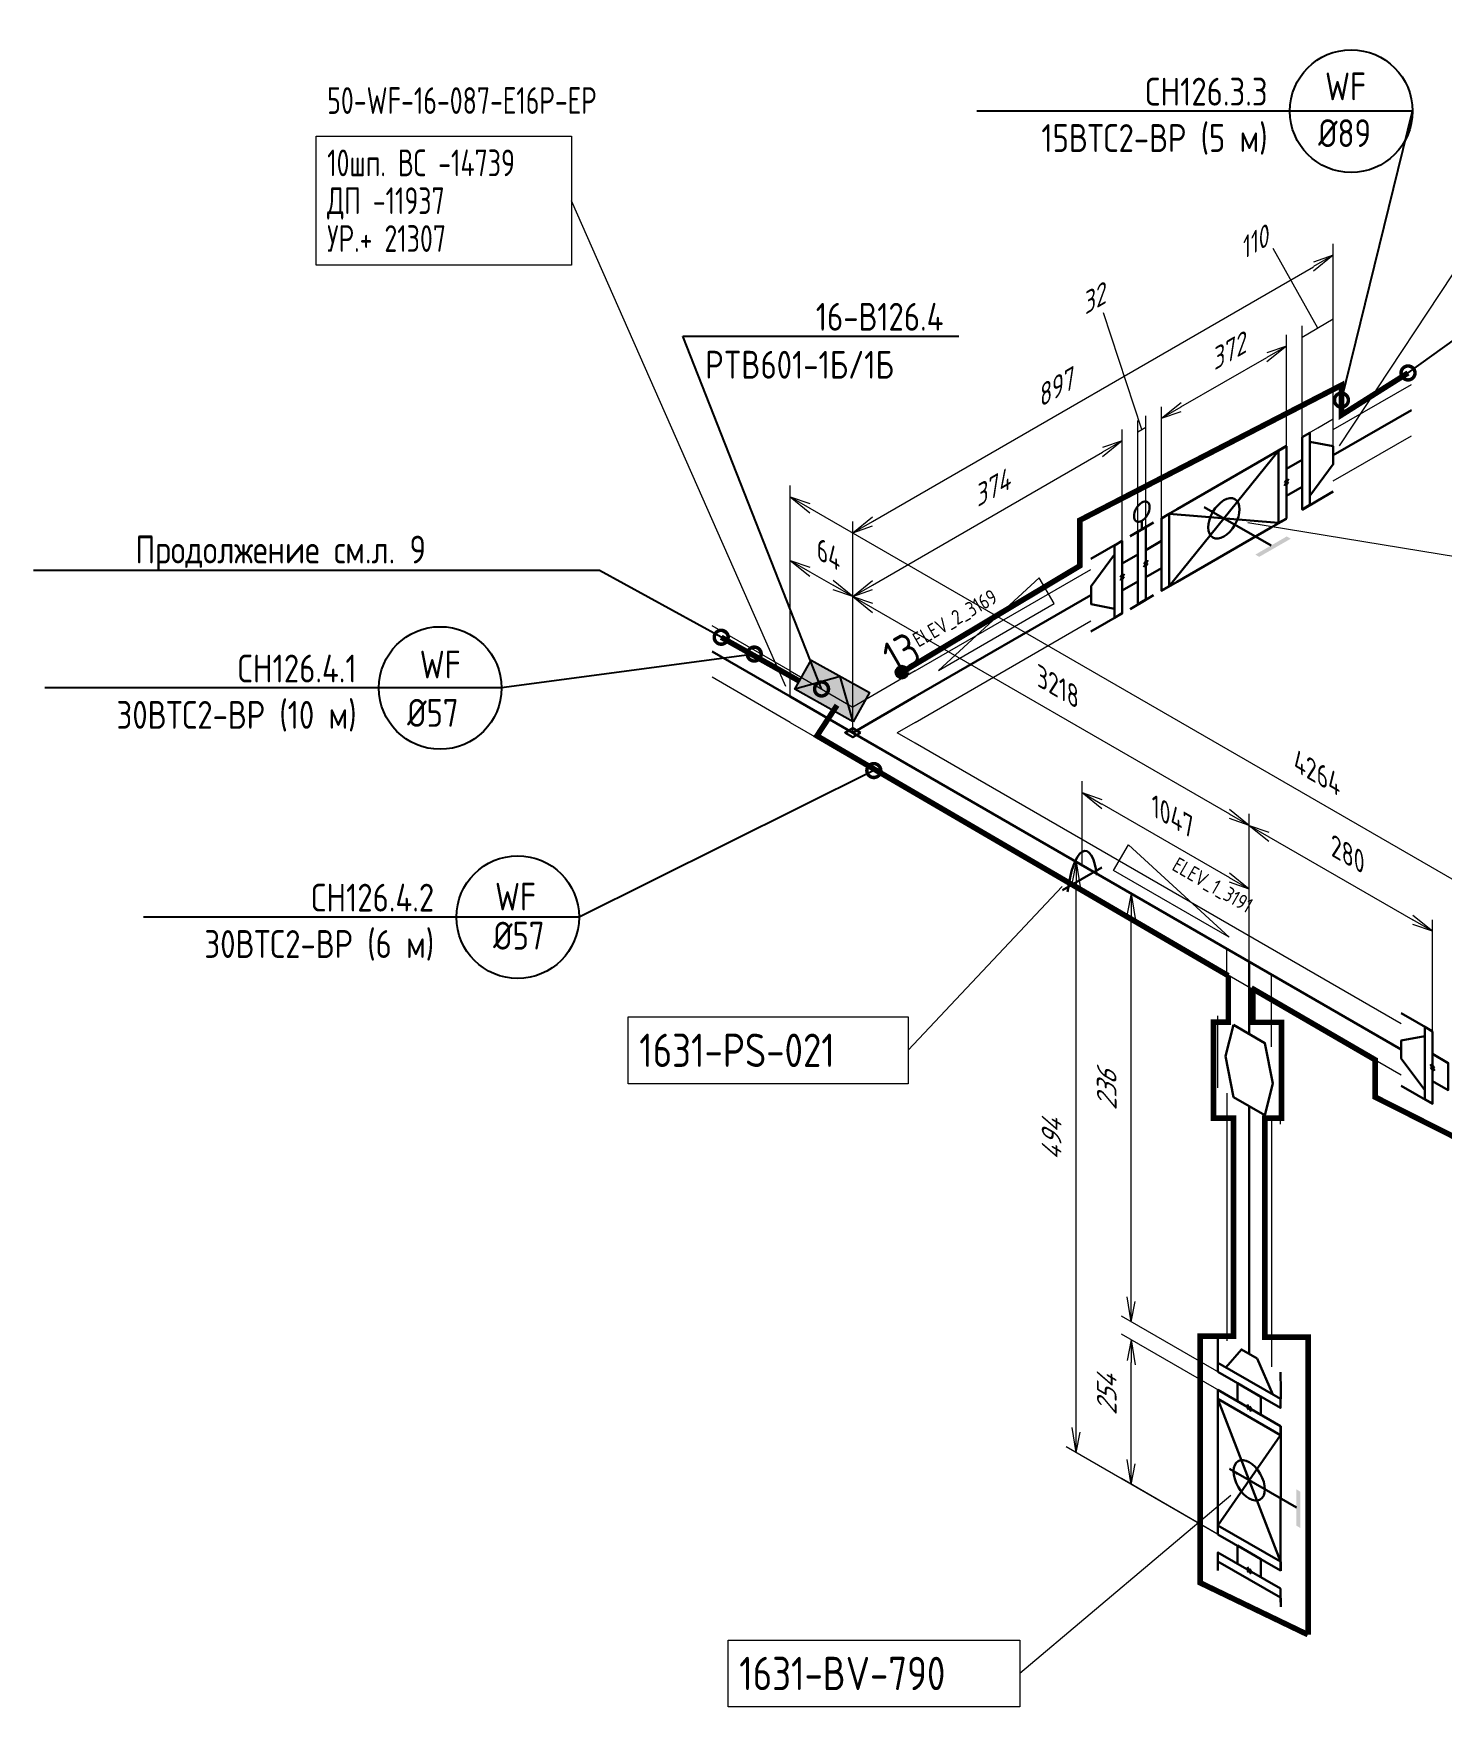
# Model space of a CAD drawing. Header units: millimetres. Extents: x 10051 to 26505, y 4675 to 5194.
# Drawn here: x 14088.2 to 14214.7, y 4849.2 to 5000.5 of the extents above; entities that cross this region are included whole.
import ezdxf
from ezdxf import colors
from ezdxf.entities.mleader import LeaderData, LeaderLine
from ezdxf.enums import TextEntityAlignment as Align
from ezdxf.math import Vec2, Vec3

# ---------------------------------------------------------------- set-up
doc = ezdxf.new("R2010")
doc.units = ezdxf.units.MM
doc.layers.get('0').update_dxf_attribs({"lineweight": 15})
for name, color, linetype, lineweight in [('--TEXT--', 150, 'Continuous', 25), ('_НС', 1, 'Continuous', 30), ('подложка', 252, 'Continuous', 9), ('Построение', 7, 'Continuous', 30), ('СН', 1, 'Continuous', 50)]:
    doc.layers.add(name, color=color, linetype=linetype, lineweight=lineweight)
doc.layers.add('Коробки', color=250, linetype='Continuous')
doc.styles.add('GOST_2.304', font='CS_Gost2304.shx', dxfattribs={"height": 2.5})
doc.styles.add('Style-CS_Gost2304', font='CS_Gost2304.shx')

# ---------------------------------------------------------------- blocks, each defined once
blk = doc.blocks.new('TerminatorOpen_0.4')
at = {"color": 0, "linetype": 'ByBlock', "lineweight": -2}
for q in [(-1, 0.2), (-1, 0), (-1, -0.2)]:
    blk.add_line((0, 0), q, dxfattribs=at)
blk = doc.blocks.new('A$C612D6D77')
at = {"layer": 'Коробки', "linetype": 'ByBlock', "ltscale": 0.5}
h = blk.add_hatch(color=3, dxfattribs=at)
h.paths.add_polyline_path([(300, 300), (0, 300), (0, 0)])
h.paths.add_polyline_path([(600, 0), (600, 300), (300, 300)])
at = {"layer": 'Коробки', "linetype": 'ByBlock', "ltscale": 0.5, "true_color": 0xffffff}
blk.add_hatch(color=7, dxfattribs=at).paths.add_polyline_path([(0, 0), (600, 0), (300, 300)])
at = {"layer": 'Коробки', "linetype": 'ByBlock', "ltscale": 0.5}
for p, q in [((0, 0), (300, 300)), ((300, 300), (600, 0))]:
    blk.add_line(p, q, dxfattribs=at)
blk.add_lwpolyline([(0, 0), (600, 0), (600, 300), (0, 300)], close=True, dxfattribs=at)
blk = doc.blocks.new('_DotSmall')
at = {"color": 0, "linetype": 'ByBlock', "const_width": 0.5}
blk.add_lwpolyline([(-0.0625, 0, 1), (0.0625, 0, 1)], format="xyb", close=True, dxfattribs=at)
blk = doc.blocks.new('*U5')
at = {"layer": 'СН'}
blk.add_hatch(color=256, dxfattribs=at).paths.add_polyline_path([(0.5, 0, 1), (-0.5, 0, 1)])
blk.add_circle((0, 0), 0.5, dxfattribs=at)

msp = doc.modelspace()

# ---------------------------------------------------------------- hatches: boundary and pattern name
at = {"layer": 'подложка', "true_color": 0x000000, "extrusion": (-0.707107, -0.408248, 0.57735)}
h = msp.add_hatch(color=18, dxfattribs=at)
edge = h.paths.add_edge_path()
edge.add_arc((2799.18, 8639.01), 1, 45, 405)
at = {"layer": 'подложка', "extrusion": (-0.707107, 0.408248, -0.57735)}
h = msp.add_hatch(color=256, dxfattribs=at)
edge = h.paths.add_edge_path()
edge.add_arc((-11362.66, -5526.99), 1, 45, 405)
at = {"layer": 'подложка', "extrusion": (-0.707107, -0.408248, 0.57735)}
h = msp.add_hatch(color=256, dxfattribs=at)
edge = h.paths.add_edge_path()
edge.add_arc((2810.42, 8646.09), 1, 45, 405)
at = {"layer": 'подложка', "extrusion": (0.707107, 0.408248, -0.57735)}
h = msp.add_hatch(color=256, dxfattribs=at)
edge = h.paths.add_edge_path()
edge.add_arc((-2840.43, 8676.1), 0.497, -135, 225)
at = {"layer": 'Построение', "ltscale": 0.3, "extrusion": (-0.707107, 0.408248, -0.57735)}
h = msp.add_hatch(color=256, dxfattribs=at)
edge = h.paths.add_edge_path()
edge.add_arc((-11400.23, -5564.56), 1, 45, 405)
at = {"layer": 'Построение', "ltscale": 0.3, "extrusion": (0.707107, -0.408248, 0.57735)}
h = msp.add_hatch(color=256, dxfattribs=at)
edge = h.paths.add_edge_path()
edge.add_arc((11378.45, -5542.79), 1, -45, 315)
at = {"layer": 'Построение', "ltscale": 0.3, "extrusion": (-0.707107, -0.408248, 0.57735)}
h = msp.add_hatch(color=256, dxfattribs=at)
edge = h.paths.add_edge_path()
edge.add_arc((2846.05, 8670.48), 1, 135, 495)
at = {"layer": 'Построение', "ltscale": 0.3, "extrusion": (0.707107, 0.408248, -0.57735)}
h = msp.add_hatch(color=256, dxfattribs=at)
edge = h.paths.add_edge_path()
edge.add_arc((-2846.05, 8670.48), 0.497, -135, 225)
at = {"layer": 'Построение', "ltscale": 0.3, "extrusion": (-0.707107, -0.408248, 0.57735)}
h = msp.add_hatch(color=256, dxfattribs=at)
edge = h.paths.add_edge_path()
edge.add_arc((2854.1, 8689.77), 1, 45, 405)
h = msp.add_hatch(color=256, dxfattribs=at)
edge = h.paths.add_edge_path()
edge.add_arc((2851.67, 8664.86), 1, 135, 495)
at = {"layer": 'Построение', "ltscale": 0.3, "extrusion": (0.707107, 0.408248, -0.57735)}
h = msp.add_hatch(color=256, dxfattribs=at)
edge = h.paths.add_edge_path()
edge.add_arc((-2870.95, 8645.58), 1, -135, 225)

# ---------------------------------------------------------------- linework, layer by layer
at = {"layer": '--TEXT--'}
for centre in [(14206.64, 4993.5), (14124.75, 4941.66), (14131.72, 4921.07)]:
    msp.add_circle(centre, 5.51, dxfattribs=at)
at = {"layer": '_НС', "linetype": 'Continuous', "lineweight": 30, "const_width": 0.5}
for points in [[(14166.21, 4943.05), (14182.25, 4952.64), (14182.25, 4956.74), (14205.76, 4968.87), (14205.76, 4966.19), (14211.75, 4969.97)], [(14156.95, 4942.33), (14150.01, 4946.22)], [(14160.42, 4940.11), (14158.62, 4937.36), (14195.6, 4915.8)], [(14195.6, 4915.8), (14195.6, 4911.63), (14194.26, 4911.63), (14194.26, 4903), (14196.07, 4903), (14196.07, 4883.42), (14193.06, 4883.42), (14193.06, 4861.25), (14202.74, 4856.59)], [(14197.8, 4914.63), (14197.8, 4911.61), (14200.38, 4911.61), (14200.38, 4903), (14198.88, 4903), (14198.88, 4883.32), (14202.77, 4883.32), (14202.77, 4856.59)]]:
    msp.add_lwpolyline(points, dxfattribs=at)
msp.add_lwpolyline([(14197.67, 4914.7), (14208.79, 4908.25), (14208.79, 4904.9), (14231.65, 4893.38), (14231.65, 4894.68), (14245.47, 4886.68, 0.273375), (14253.23, 4886.37), (14286.34, 4905.77), (14286.34, 4872.87), (14282.57, 4872.87), (14282.57, 4849.41)], format="xyb", dxfattribs=at)
at = {"layer": 'подложка'}
for p, q in [((14205.58, 4963.41, 129.06), (14230.03, 5000.46, 129.06)), ((14205.58, 4963.41, 129.06), (14230.03, 5000.46, 129.06)), ((14155.82, 4941.8, 159.74), (14136.54, 4985.45, 159.74)), ((14155.82, 4941.8, 159.74), (14136.54, 4985.45, 159.74)), ((14197.36, 4956.54, 137.09), (14219.63, 4952.89, 137.09)), ((14197.36, 4956.54, 137.09), (14219.63, 4952.89, 137.09)), ((14180.66, 4923.81, 181.17), (14166.81, 4909.1, 181.17)), ((14180.66, 4923.81, 181.17), (14166.81, 4909.1, 181.17)), ((14195.82, 4869.08, 160.47), (14176.86, 4853.1, 160.47)), ((14195.82, 4869.08, 160.47), (14176.86, 4853.1, 160.47))]:
    msp.add_line(p, q, dxfattribs=at)
at = {"layer": 'подложка', "extrusion": (0.707107, -0.408248, 0.57735)}
for p, q in [((14203.63, 4974.01, 138.87), (14199.64, 4981.15, 148.8)), ((14205.03, 4962.57, 129.06), (14205.03, 4981.56, 142.49)), ((14163.61, 4956.62, 175.59), (14203.26, 4979.52, 143.21)), ((14187.82, 4964.89, 151.78), (14184.37, 4975.38, 160.36)), ((14202.22, 4973.2, 140.02), (14205.03, 4974.82, 137.72)), ((14205.03, 4962.57, 129.06), (14205.03, 4975.84, 138.45)), ((14200.82, 4960.14, 132.5), (14200.82, 4973.41, 141.89)), ((14202.22, 4960.95, 131.36), (14202.22, 4974.22, 140.74)), ((14191.34, 4966.92, 148.9), (14199.05, 4971.37, 142.61)), ((14188.17, 4952.84, 142.83), (14188.17, 4966.11, 152.21)), ((14189.58, 4953.65, 141.68), (14189.58, 4966.92, 151.06)), ((14186.06, 4951.62, 144.55), (14186.06, 4964.89, 153.93)), ((14187.47, 4952.44, 143.4), (14187.47, 4965.7, 152.78)), ((14187.47, 4964.68, 152.06), (14188.17, 4965.09, 151.49)), ((14163.61, 4950.91, 171.54), (14184.29, 4962.85, 154.65)), ((14161.84, 4937.64, 164.33), (14161.84, 4956.62, 177.75)), ((14161.84, 4937.64, 164.33), (14161.84, 4950.91, 173.71))]:
    msp.add_line(p, q, dxfattribs=at)
at = {"layer": 'подложка', "extrusion": (-5.55112e-17, 0.816497, 0.57735)}
for p, q in [((14205.03, 4964.88, 130.7), (14212.06, 4968.94, 124.96)), ((14203.63, 4965.03, 132.51), (14205.03, 4965.84, 131.37)), ((14202.22, 4964.22, 133.67), (14203.63, 4965.03, 132.51)), ((14205.03, 4960.27, 127.43), (14212.06, 4964.32, 121.69)), ((14167.46, 4943.19, 161.37), (14183.25, 4952.31, 148.48)), ((14167.46, 4938.57, 158.11), (14183.25, 4947.69, 145.21)), ((14156.22, 4943.19, 161.37), (14149.2, 4947.25, 155.64)), ((14156.22, 4943.19, 161.37), (14161.84, 4939.95, 165.96)), ((14167.46, 4943.19, 161.37), (14161.84, 4939.95, 165.96)), ((14156.22, 4938.57, 158.11), (14149.2, 4942.63, 152.37)), ((14156.22, 4938.57, 158.11), (14161.84, 4935.33, 162.69)), ((14167.46, 4938.57, 158.11), (14165.84, 4937.64, 159.43)), ((14167.46, 4936.7, 170.55), (14165.84, 4937.64, 169.23)), ((14211.14, 4911.48, 206.22), (14167.46, 4936.7, 170.55)), ((14167.46, 4932.09, 167.28), (14161.84, 4935.33, 162.69)), ((14211.14, 4906.87, 202.95), (14167.46, 4932.09, 167.28))]:
    msp.add_line(p, q, dxfattribs=at)
at = {"layer": 'подложка', "extrusion": (-0.707107, -0.408248, 0.57735)}
for p, q in [((14156.22, 4940.88, 159.74), (14156.22, 4959.87, 173.16)), ((14157.99, 4957.83, 173.88), (14247.92, 4905.9, 247.31)), ((14156.22, 4940.88, 159.74), (14156.22, 4954.15, 169.12)), ((14157.99, 4952.11, 169.84), (14160.07, 4950.91, 171.54)), ((14161.84, 4937.64, 164.33), (14161.84, 4950.91, 173.71)), ((14161.84, 4937.64, 164.33), (14161.84, 4950.91, 173.71)), ((14163.61, 4948.87, 174.43), (14195.7, 4930.34, 200.64)), ((14182.47, 4925.73, 181.17), (14182.47, 4933.28, 186.51)), ((14184.23, 4931.24, 187.23), (14195.7, 4924.62, 196.6)), ((14197.47, 4917.07, 193.42), (14197.47, 4930.34, 202.8)), ((14197.47, 4917.07, 193.42), (14197.47, 4930.34, 202.8)), ((14199.24, 4928.29, 203.52), (14212.18, 4920.82, 214.09)), ((14197.47, 4917.07, 193.42), (14181.03, 4926.56, 180)), ((14181.92, 4875, 144.62), (14181.92, 4924.01, 179.28)), ((14197.47, 4917.07, 193.42), (14185.98, 4923.7, 184.04)), ((14197.47, 4917.07, 193.42), (14197.47, 4924.62, 198.76)), ((14186.87, 4886.74, 158.99), (14186.87, 4921.15, 183.32)), ((14213.95, 4907.55, 206.88), (14213.95, 4920.82, 216.26)), ((14197.47, 4878.58, 166.2), (14185.98, 4885.21, 156.82)), ((14197.47, 4876.96, 165.06), (14185.98, 4883.59, 155.68)), ((14186.87, 4872.14, 148.66), (14186.87, 4881.04, 154.95)), ((14197.47, 4863.98, 155.88), (14181.03, 4873.47, 142.46)), ((14197.47, 4863.98, 155.88), (14185.98, 4870.61, 146.5))]:
    msp.add_line(p, q, dxfattribs=at)
at = {"layer": 'подложка', "extrusion": (0.707107, 0.408248, -0.57735)}
for p, q in [((14195.47, 4911.73, 187.2), (14195.47, 4918.22, 191.79)), ((14199.47, 4909.42, 190.46), (14199.47, 4915.91, 195.05)), ((14194.64, 4905.72, 181.93), (14194.64, 4912.21, 186.52)), ((14200.3, 4902.46, 186.55), (14200.3, 4908.95, 191.14)), ((14195.47, 4905.24, 182.61), (14195.47, 4882.98, 166.87)), ((14199.47, 4902.93, 185.88), (14199.47, 4880.67, 170.13))]:
    msp.add_line(p, q, dxfattribs=at)
at = {"layer": 'подложка', "flags": 128}
for points, elevation in [([(14169.55, 4943.24), (14179.94, 4949.24), (14178.6, 4951.55), (14169.55, 4943.24)], 153.39), ([(14195.67, 4919.27), (14185.27, 4925.27), (14186.61, 4927.57), (14195.67, 4919.27)], 187.29)]:
    msp.add_lwpolyline(points, dxfattribs=dict(at, elevation=elevation))
at = {"layer": 'подложка'}
for points in [[(14113.59, 4991.25, 159.74), (14136.54, 4991.25, 159.74), (14136.54, 4979.65, 159.74), (14113.59, 4979.65, 159.74)], [(14141.64, 4912.1, 181.17), (14166.81, 4912.1, 181.17), (14166.81, 4906.1, 181.17), (14141.64, 4906.1, 181.17)], [(14150.63, 4856.1, 160.47), (14176.86, 4856.1, 160.47), (14176.86, 4850.1, 160.47), (14150.63, 4850.1, 160.47)]]:
    msp.add_3dface(points, dxfattribs=at)
at = {"layer": 'Построение', "ltscale": 0.3, "extrusion": (0.707107, -0.408248, 0.57735)}
msp.add_line((14180.7, 4923.49, 181.75), (14184.23, 4925.53, 178.86), dxfattribs=at)
at = {"layer": 'Построение', "ltscale": 0.3, "extrusion": (-5.55112e-17, 0.816497, 0.57735)}
for points, elevation in [([(-14205.03, -2759.76), (-14212.06, -2766.79)], 4126.44), ([(-14200.82, -2755.55), (-14199.4, -2754.13)], 4130.44), ([(-14190.99, -2745.72), (-14199.4, -2754.13)], 4130.44), ([(-14202.22, -2756.95), (-14203.63, -2758.37)], 4122.44), ([(-14203.63, -2758.37), (-14205.03, -2759.76)], 4122.44), ([(-14189.58, -2744.31), (-14190.99, -2745.72)], 4130.44), ([(-14200.82, -2755.55), (-14199.4, -2754.13)], 4122.44), ([(-14186.76, -2741.49), (-14188.88, -2743.62)], 4130.44), ([(-14188.17, -2742.9), (-14186.76, -2741.49)], 4130.44), ([(-14187.47, -2742.2), (-14188.88, -2743.62)], 4130.44), ([(-14190.99, -2745.72), (-14199.4, -2754.13)], 4122.44), ([(-14184.65, -2739.38), (-14183.25, -2737.99)], 4130.44), ([(-14186.06, -2740.8), (-14184.65, -2739.38)], 4130.44), ([(-14189.58, -2744.31), (-14190.99, -2745.72)], 4122.44), ([(-14167.46, -2722.19), (-14183.25, -2737.99)], 4126.44), ([(-14186.76, -2741.49), (-14188.88, -2743.62)], 4122.44), ([(-14188.17, -2742.9), (-14186.76, -2741.49)], 4122.44), ([(-14187.47, -2742.2), (-14188.88, -2743.62)], 4122.44), ([(-14186.06, -2740.8), (-14184.65, -2739.38)], 4122.44), ([(-14184.65, -2739.38), (-14183.25, -2737.99)], 4122.44), ([(-14156.22, -2722.19), (-14149.2, -2729.22)], 4126.44), ([(-14156.22, -2722.19), (-14161.84, -2716.57)], 4126.44), ([(-14161.84, -2716.57), (-14167.46, -2722.19)], 4126.44), ([(-14167.46, -2710.95), (-14161.84, -2716.57)], 4126.44), ([(-14211.14, -2667.27), (-14167.46, -2710.95)], 4126.44), ([(-14212.54, -2665.88), (-14211.14, -2667.27)], 4130.44), ([(-14213.95, -2664.46), (-14212.54, -2665.88)], 4130.44), ([(-14212.54, -2665.88), (-14211.14, -2667.27)], 4122.44), ([(-14213.95, -2664.46), (-14212.54, -2665.88)], 4122.44)]:
    msp.add_lwpolyline(points, dxfattribs=dict(at, elevation=elevation))
at = {"layer": 'Построение', "ltscale": 0.3, "extrusion": (-0.707107, 0.408248, -0.57735), "elevation": -8093.03}
for points in [[(-11398.12, -5556.84), (-11382.67, -5552.62)], [(-11400.23, -5560.35), (-11400.93, -5563.86), (-11399.53, -5565.27), (-11396.02, -5564.56)], [(-11388.29, -5547), (-11392.5, -5562.46)]]:
    msp.add_lwpolyline(points, dxfattribs=at)
at = {"layer": 'Построение', "ltscale": 0.3}
for points, elevation in [([(14200.64, 4959.84), (14200.99, 4960.45)], 132.5), ([(14187.99, 4952.53), (14188.35, 4953.15)], 142.83), ([(14185.89, 4951.32), (14186.24, 4951.93)], 144.55), ([(14213.78, 4907.86), (14214.13, 4907.25)], 206.88), ([(14197.65, 4876.65), (14197.3, 4877.26)], 165.06), ([(14197.65, 4862.05), (14197.3, 4862.66)], 154.73)]:
    msp.add_lwpolyline(points, dxfattribs=dict(at, elevation=elevation))
at = {"layer": 'Построение', "ltscale": 0.3, "extrusion": (0.707107, -0.408248, 0.57735), "elevation": 8093.03}
for points in [[(11396.02, -5559.99), (11396.02, -5560.7)], [(11385.83, -5544.54), (11386.53, -5543.84)], [(11382.67, -5542.79), (11379.16, -5542.08), (11377.75, -5543.49), (11378.45, -5547)], [(11383.37, -5547.35), (11383.37, -5548.06)], [(11381.26, -5545.24), (11381.26, -5545.95)]]:
    msp.add_lwpolyline(points, dxfattribs=at)
at = {"layer": 'Построение', "ltscale": 0.3, "extrusion": (-0.002357, 0.817853, 0.575423), "elevation": 4099.44}
msp.add_lwpolyline([(-14207.66, -2718.41), (-14213.66, -2712.39)], dxfattribs=at)
at = {"layer": 'Построение', "ltscale": 0.3, "extrusion": (0.707107, 0.408248, -0.57735), "elevation": 11934.84}
for points in [[(-2840.43, 8676.1), (-2846.05, 8670.48)], [(-2869.52, 8641.35), (-2868.12, 8642.75)], [(-2870.93, 8639.94), (-2869.52, 8641.35)], [(-2870.95, 8641.36), (-2870.25, 8644.87), (-2871.66, 8646.28), (-2875.17, 8645.58)], [(-2875.18, 8647.01), (-2873.78, 8648.4)], [(-2872.34, 8638.53), (-2873.75, 8637.12)], [(-2876.59, 8645.59), (-2875.18, 8647.01)], [(-2873.75, 8637.12), (-2882.17, 8628.71)], [(-2878, 8644.19), (-2879.41, 8642.78)], [(-2879.41, 8642.78), (-2887.82, 8634.36)], [(-2879.02, 8633.97), (-2885.03, 8639.98)], [(-2883.58, 8627.29), (-2882.17, 8628.71)], [(-2884.98, 8625.89), (-2886.4, 8624.47)], [(-2886.4, 8624.47), (-2885.69, 8625.19)], [(-2889.24, 8632.95), (-2887.82, 8634.36)], [(-2890.64, 8631.54), (-2892.06, 8630.13)], [(-2892.06, 8630.13), (-2891.34, 8630.84)]]:
    msp.add_lwpolyline(points, dxfattribs=at)
at = {"layer": 'Построение', "ltscale": 0.3, "extrusion": (-0.707107, -0.408248, 0.57735), "elevation": -11934.84}
msp.add_lwpolyline([(2844.64, 8669.06), (2846.72, 8665.57), (2850.26, 8663.44), (2853.09, 8666.27), (2850.96, 8669.81), (2847.47, 8671.89), (2844.64, 8669.06)], close=True, dxfattribs=at)
for points in [[(2854.1, 8693.98), (2853.4, 8690.47), (2854.8, 8689.07), (2858.32, 8689.77)], [(2856.91, 8692.23), (2856.91, 8692.93)], [(2873.06, 8637.85), (2888.52, 8633.63)], [(2875.17, 8641.01), (2875.17, 8641.71)], [(2882.9, 8628.01), (2878.68, 8643.47)], [(2887.81, 8628.36), (2887.81, 8629.07)]]:
    msp.add_lwpolyline(points, dxfattribs=at)
at = {"layer": 'Построение', "ltscale": 0.3, "extrusion": (1, 0, 0), "elevation": 14197.47}
msp.add_lwpolyline([(4904.09, 184.24), (4881.82, 168.5)], dxfattribs=at)
at = {"layer": 'Построение', "ltscale": 0.3, "extrusion": (0.707107, -0.408248, 0.57735)}
msp.add_circle((11387.23, -5543.14, 8093.03), 0.993, dxfattribs=at)
at = {"layer": 'Построение', "ltscale": 0.3, "extrusion": (-0.707107, 0.408248, -0.57735)}
msp.add_circle((-11390.4, -5554.73, -8093.03), 1.99, dxfattribs=at)
at = {"layer": 'Построение', "ltscale": 0.3, "extrusion": (-0.707107, -0.408248, 0.57735)}
msp.add_circle((2880.79, 8635.74, -11934.84), 1.99, dxfattribs=at)
at = {"layer": 'Построение', "ltscale": 0.3, "extrusion": (-0.707107, 0.408248, -0.57735)}
msp.add_ellipse((14182.47, 4922.46, 178.86), major_axis=(0, -4.49, -3.18), ratio=0.363636, start_param=1.942965, end_param=4.34022, dxfattribs=at)
at = {"layer": 'Построение', "ltscale": 0.3, "extrusion": (-0.002357, 0.817853, 0.575423)}
msp.add_point((14194.11, 4957.55, 136.16), dxfattribs=at)
at = {"layer": 'Построение', "ltscale": 0.3, "extrusion": (0.707107, 0.408248, -0.57735)}
msp.add_point((14196.36, 4871.08, 159.54), dxfattribs=at)
at = {"layer": 'Построение', "ltscale": 0.3, "extrusion": (0.002357, -0.817853, -0.575423)}
msp.add_solid([(14215.43, -2713.44, -4099.44), (14212.59, -2710.62, -4099.44), (14215.07, -2713.8, -4099.44), (14212.24, -2710.97, -4099.44)], dxfattribs=at)
at = {"layer": 'Построение', "ltscale": 0.3, "extrusion": (-0.707107, -0.408248, 0.57735)}
msp.add_solid([(2886.8, 8638.92, -11934.84), (2883.97, 8641.75, -11934.84), (2886.44, 8638.57, -11934.84), (2883.62, 8641.4, -11934.84)], dxfattribs=at)
at = {"layer": 'Построение', "ltscale": 0.3}
for points in [[(14202.22, 4964.2, 133.65), (14202.92, 4964.6, 133.08), (14202.92, 4958.11, 128.49), (14202.22, 4957.71, 129.06)], [(14200.82, 4963.39, 134.8), (14200.11, 4962.98, 135.37), (14200.11, 4956.49, 130.78), (14200.82, 4956.9, 130.21)], [(14202.22, 4959.74, 130.5), (14200.82, 4958.92, 131.64), (14200.82, 4961.36, 133.37), (14202.22, 4962.17, 132.22)], [(14190.28, 4957.3, 143.4), (14189.58, 4956.9, 143.98), (14189.58, 4950.41, 139.39), (14190.28, 4950.81, 138.81)], [(14187.47, 4955.68, 145.7), (14188.17, 4956.09, 145.12), (14188.17, 4949.6, 140.54), (14187.47, 4949.19, 141.11)], [(14186.06, 4954.87, 146.84), (14185.36, 4954.46, 147.42), (14185.36, 4947.97, 142.83), (14186.06, 4948.38, 142.26)], [(14186.06, 4950.41, 143.69), (14187.47, 4951.22, 142.54), (14187.47, 4953.65, 144.26), (14186.06, 4952.84, 145.41)], [(14188.17, 4951.62, 141.97), (14189.58, 4952.44, 140.82), (14189.58, 4954.87, 142.54), (14188.17, 4954.06, 143.69)], [(14162.54, 4937.64, 164.33), (14161.84, 4938.04, 163.75), (14161.14, 4937.64, 164.33), (14161.84, 4937.23, 164.9)], [(14213.95, 4910.8, 209.17), (14213.25, 4911.2, 208.6), (14213.25, 4904.71, 204.01), (14213.95, 4904.31, 204.58)], [(14213.95, 4906.34, 206.02), (14215.36, 4905.52, 207.16), (14215.36, 4907.96, 208.88), (14213.95, 4908.77, 207.74)], [(14194.66, 4880.2, 163.91), (14194.66, 4881.01, 164.48), (14200.28, 4877.77, 169.07), (14200.28, 4876.96, 168.5)], [(14194.66, 4877.77, 162.19), (14194.66, 4878.58, 162.76), (14200.28, 4875.33, 167.35), (14200.28, 4874.52, 166.78)], [(14198.53, 4876.35, 165.92), (14198.53, 4877.97, 167.07), (14196.42, 4879.19, 165.34), (14196.42, 4877.56, 164.2)], [(14194.66, 4865.6, 153.59), (14194.66, 4866.41, 154.16), (14200.28, 4863.17, 158.75), (14200.28, 4862.36, 158.17)], [(14198.53, 4861.75, 155.59), (14198.53, 4863.37, 156.74), (14196.42, 4864.59, 155.02), (14196.42, 4862.96, 153.87)], [(14194.66, 4863.17, 151.87), (14194.66, 4863.98, 152.44), (14200.28, 4860.73, 157.03), (14200.28, 4859.92, 156.45)]]:
    msp.add_3dface(points, dxfattribs=at)

# ---------------------------------------------------------------- block references
at = {"layer": 'Коробки', "linetype": 'ByBlock', "xscale": -0.01, "yscale": 0.01, "zscale": 0.01, "rotation": 330.8751218249242}
msp.add_blockref('A$C612D6D77', (14161.87, 4938.62), dxfattribs=at)
at = {"layer": 'подложка', "extrusion": (0.707107, -0.408248, 0.57735), "xscale": 2.5, "yscale": 2.5, "zscale": 2.5}
for p, rotation in [((11415.79, -5549.01, 8093.03), 314.9999999999999), ((11406.62, -5549.74, 8093.03), 314.9999999999999), ((11395.38, -5538.5, 8093.03), 134.9999999999999), ((11391.87, -5534.99, 8093.03), 314.9999999999999), ((11372.6, -5505.82, 8093.03), 134.9999999999999), ((11367.65, -5510.77, 8093.03), 134.9999999999999)]:
    msp.add_blockref('TerminatorOpen_0.4', p, dxfattribs=dict(at, rotation=rotation))
at = {"layer": 'подложка', "extrusion": (-0.707107, -0.408248, 0.57735)}
for p, xscale, yscale, zscale, rotation in [((2783.62, 8650.4, -11934.84), 2.500000000000003, 2.500000000000003, 2.500000000000003, 225.0000000000001), ((2788.57, 8645.45, -11934.84), 2.500000000000003, 2.500000000000003, 2.500000000000003, 225.0000000000001), ((2794.19, 8651.07, -11934.84), 2.500000000000003, 2.500000000000003, 2.500000000000003, 45.00000000000011), ((2794.19, 8651.07, -11934.84), 2.500000000000003, 2.500000000000003, 2.500000000000003, 225.0000000000001), ((2819.77, 8666.75, -11934.84), 2.500000000000003, 2.500000000000003, 2.500000000000003, 225.0000000000001), ((2829.82, 8686.7, -11934.84), 2.500000000000003, 2.500000000000003, 2.500000000000003, 45.00000000000011), ((2829.82, 8686.7, -11934.84), 2.500000000000003, 2.500000000000003, 2.500000000000003, 225.0000000000001), ((2824.87, 8660.54, -11934.84), 2.500000000000002, 2.500000000000002, 2.500000000000002, 135), ((2834.77, 8681.75, -11934.84), 2.500000000000003, 2.500000000000003, 2.500000000000003, 45.00000000000011), ((2829.82, 8665.49, -11934.84), 2.500000000000002, 2.500000000000002, 2.500000000000002, 135), ((2846.3, 8703.19, -11934.84), 2.500000000000003, 2.500000000000003, 2.500000000000003, 45.00000000000011), ((2863.16, 8632.16, -11934.84), 2.500000000000002, 2.500000000000002, 2.500000000000002, 315.0000000000001), ((2864.56, 8630.75, -11934.84), 2.500000000000002, 2.500000000000002, 2.500000000000002, 135), ((2870.85, 8614.56, -11934.84), 2.500000000000002, 2.500000000000002, 2.500000000000002, 315.0000000000001), ((2875.8, 8619.51, -11934.84), 2.500000000000002, 2.500000000000002, 2.500000000000002, 315.0000000000001)]:
    msp.add_blockref('TerminatorOpen_0.4', p, dxfattribs=dict(at, xscale=xscale, yscale=yscale, zscale=zscale, rotation=rotation))
at = {"layer": 'СН'}
msp.add_blockref('*U5', (14166.25, 4943.08), dxfattribs=at)

# ---------------------------------------------------------------- texts
at = {"layer": '--TEXT--', "style": 'GOST_2.304'}
for s, p in [('WF', (14204.29, 4994.47)), ('%%C89', (14203.67, 4990.27)), ('PTB601-1Б/1Б', (14148.58, 4969.46)), ('WF', (14122.91, 4942.52)), ('%%C57', (14121.78, 4938.17)), ('WF', (14129.68, 4921.66)), ('%%C57', (14129.51, 4918.15))]:
    msp.add_text(s, height=2.5, rotation=360, dxfattribs=at).set_placement(p)
at = {"layer": 'подложка', "style": 'Style-CS_Gost2304', "width": 0.875}
for s, p in [('50-WF-16-087-E16P-EP', (14114.59, 4994.45, 159.74)), ('10шп. ВС -14739', (14114.59, 4988.85, 159.74)), ('ДП -11937', (14114.59, 4985.45, 159.74)), ('УР.+ 21307', (14114.59, 4982.05, 159.74))]:
    msp.add_text(s, height=2.4, rotation=360, dxfattribs=at).set_placement(p, align=Align.MIDDLE_LEFT)
at = {"layer": 'подложка', "extrusion": (0.707107, -0.408248, 0.57735), "style": 'GOST_2.304'}
for s, p in [('110', (11411.37, -5537.19, 8093.03)), ('32', (11399.98, -5523.1, 8090.96))]:
    msp.add_text(s, height=2.5, rotation=315, dxfattribs=at).set_placement(p)
at = {"layer": 'подложка', "style": 'Style-CS_Gost2304'}
msp.add_text('13', height=3, rotation=30, dxfattribs=at).set_placement((14166.22, 4944.79, 159.12), align=Align.MIDDLE_CENTER)
for s, p in [('1631-PS-021', (14142.64, 4909.1, 181.17)), ('1631-BV-790', (14151.63, 4853.1, 160.47))]:
    msp.add_text(s, height=3, rotation=360, dxfattribs=at).set_placement(p, align=Align.MIDDLE_LEFT)
at = {"layer": 'подложка', "extrusion": (0.707107, -0.408248, 0.57735), "char_height": 2.5, "attachment_point": 5, "text_direction": (0.707107, 0.408248, -0.57735), "style": 'GOST_2.304'}
for s, insert in [('\\A1;372', (14195.81, 4972.05, 147.05)), ('\\A1;897', (14180.25, 4968.78, 163.8)), ('\\A1;374', (14174.57, 4959.79, 164.4))]:
    msp.add_mtext(s, dxfattribs=dict(at, insert=insert))
at = {"layer": 'подложка', "extrusion": (-0.707107, -0.408248, 0.57735), "char_height": 2.5, "attachment_point": 5, "style": 'GOST_2.304'}
for s, insert, text_direction in [('\\A1;64', (14159.65, 4953.7, 173), (0.707107, -0.408248, 0.57735)), ('\\A1;3218', (14180.27, 4941.8, 189.84), (0.707107, -0.408248, 0.57735)), ('\\A1;4264', (14203.57, 4934.06, 212.91), (0.707107, -0.408248, 0.57735)), ('\\A1;1047', (14190.59, 4930.13, 194.22), (0.707107, -0.408248, 0.57735)), ('\\A1;280', (14206.33, 4926.75, 211.12), (0.707107, -0.408248, 0.57735)), ('\\A1;236', (14184.66, 4905.94, 169.85), (0, 0.816497, 0.57735)), ('\\A1;494', (14179.71, 4901.49, 160.65), (0, 0.816497, 0.57735)), ('\\A1;254', (14184.66, 4878.58, 150.51), (0, 0.816497, 0.57735))]:
    msp.add_mtext(s, dxfattribs=dict(at, insert=insert, text_direction=text_direction))
at = {"layer": 'подложка', "style": 'Style-CS_Gost2304'}
for tag, rotation, p in [('ELEV_2_3169', 30, (14171.02, 4947.94, 153.39)), ('ELEV_1_3191', 330, (14194.19, 4923.96, 187.29))]:
    msp.add_attdef(tag, text='0.3%', height=1.333, rotation=rotation, dxfattribs=at).set_placement(p, align=Align.MIDDLE_CENTER)

# ---------------------------------------------------------------- leaders
at = {"layer": '--TEXT--'}
ml = msp.add_multileader_mtext('Standard', dxfattribs=at)
ml.set_content('СН126.3.3\\P15ВТС2-ВР (5 м)', color=256, style='GOST_2.304')
ml.set_leader_properties()
ml.set_arrow_properties(name='DOTSMALL')
ml.build(insert=Vec2(0, 0))
ml.multileader.update_dxf_attribs({"text_left_attachment_type": 6, "text_right_attachment_type": 6, "dogleg_length": 0.36, "arrow_head_size": 2.5})
ctx = ml.context
ctx.base_point, ctx.char_height, ctx.arrow_head_size, ctx.plane_origin = Vec3(14172.06, 4993.5), 2.5, 2.5, Vec3(14209.21, 5019.09)
ctx.left_attachment, ctx.right_attachment, ctx.text_align_type = 6, 6, 2
notes = []
notes.append((ctx, [(0, (1, 1, 0), (14212.14, 4993.5), (-1, 0), 11.02, [(0, [(14205.76, 4967.53)], 0, [])])]))
ctx.mtext.insert, ctx.mtext.defined_height, ctx.mtext.alignment, ctx.mtext.flow_direction = Vec3(14199.13, 4996.5), 0.0309, 3, 5
ml = msp.add_multileader_mtext('Standard', dxfattribs=at)
ml.set_content('{\\C0;Продолжение см.л. 10}', color=256, style='GOST_2.304')
ml.set_leader_properties()
ml.set_arrow_properties(name='DOTSMALL')
ml.build(insert=Vec2(0, 0))
ml.multileader.update_dxf_attribs({"text_left_attachment_type": 6, "text_right_attachment_type": 6, "dogleg_length": 0.36, "arrow_head_size": 2.5})
ctx = ml.context
ctx.base_point, ctx.char_height, ctx.arrow_head_size, ctx.plane_origin = Vec3(14226.85, 4978.63), 2.5, 2.5, Vec3(14292.44, 4997.14)
ctx.left_attachment, ctx.right_attachment, ctx.text_align_type = 6, 6, 2
notes.append((ctx, [(1, (1, 1, 0), (14223.79, 4978.63), (1, 0), 3.06, [(0, [(14211.75, 4969.97)], 0, [])])]))
ctx.mtext.insert, ctx.mtext.defined_height, ctx.mtext.alignment, ctx.mtext.flow_direction = Vec3(14261.73, 4981.75), 0.0309, 3, 5
ml = msp.add_multileader_mtext('Standard', dxfattribs=at)
ml.set_content('16-В126.4', color=256, style='GOST_2.304')
ml.set_leader_properties()
ml.set_arrow_properties(name='DOTSMALL')
ml.build(insert=Vec2(0, 0))
ml.multileader.update_dxf_attribs({"text_left_attachment_type": 6, "text_right_attachment_type": 6, "dogleg_length": 13.61, "arrow_head_size": 2.5})
ctx = ml.context
ctx.base_point, ctx.char_height, ctx.arrow_head_size, ctx.plane_origin = Vec3(14153.49, 4973.27), 2.5, 2.5, Vec3(14159.92, 4964.78)
ctx.left_attachment, ctx.right_attachment, ctx.text_align_type = 6, 6, 2
notes.append((ctx, [(1, (1, 1, 0), (14146.55, 4973.27), (1, 0), 6.94, [(0, [(14159.03, 4941.57)], 0, [])])]))
ctx.mtext.insert, ctx.mtext.defined_height, ctx.mtext.alignment, ctx.mtext.flow_direction = Vec3(14169.99, 4976.27), 0.0309, 3, 5
ml = msp.add_multileader_mtext('Standard', dxfattribs=at)
ml.set_content('{\\C0;Продолжение см.л. 9}', color=256, style='GOST_2.304')
ml.set_leader_properties()
ml.set_arrow_properties(name='DOTSMALL')
ml.build(insert=Vec2(0, 0))
ml.multileader.update_dxf_attribs({"text_left_attachment_type": 6, "text_right_attachment_type": 6, "dogleg_length": 13.61, "arrow_head_size": 2.5})
ctx = ml.context
ctx.base_point, ctx.char_height, ctx.arrow_head_size, ctx.plane_origin = Vec3(14089.72, 4952.22), 2.5, 2.5, Vec3(14171.66, 4973.2)
ctx.left_attachment, ctx.right_attachment, ctx.text_align_type = 6, 6, 2
notes.append((ctx, [(0, (1, 1, 0), (14139.08, 4952.22), (-1, 0), 13.61, [(0, [(14150.01, 4946.22)], 0, [])])]))
ctx.mtext.insert, ctx.mtext.defined_height, ctx.mtext.alignment, ctx.mtext.flow_direction = Vec3(14123.47, 4955.35), 0.0309, 3, 5
ml = msp.add_multileader_mtext('Standard', dxfattribs=at)
ml.set_content('СН126.4.1\\P30ВТС2-ВР (10 м)', color=256, style='GOST_2.304')
ml.set_leader_properties()
ml.set_arrow_properties(name='DOTSMALL')
ml.build(insert=Vec2(0, 0))
ml.multileader.update_dxf_attribs({"text_left_attachment_type": 6, "text_right_attachment_type": 6, "dogleg_length": 0.36, "arrow_head_size": 2.5})
ctx = ml.context
ctx.base_point, ctx.char_height, ctx.arrow_head_size, ctx.plane_origin = Vec3(14088.3, 4941.66), 2.5, 2.5, Vec3(14127.32, 4967.26)
ctx.left_attachment, ctx.right_attachment, ctx.text_align_type = 6, 6, 2
notes.append((ctx, [(0, (1, 1, 0), (14130.25, 4941.66), (-1, 0), 11.02, [(0, [(14152.98, 4944.71)], 0, [])])]))
ctx.mtext.insert, ctx.mtext.defined_height, ctx.mtext.alignment, ctx.mtext.flow_direction = Vec3(14117.24, 4944.66), 0.0309, 3, 5
ml = msp.add_multileader_mtext('Standard', dxfattribs=at)
ml.set_content('СН126.4.2\\P30ВТС2-ВР (6 м)', color=256, style='GOST_2.304')
ml.set_leader_properties()
ml.set_arrow_properties(name='DOTSMALL')
ml.build(insert=Vec2(0, 0))
ml.multileader.update_dxf_attribs({"text_left_attachment_type": 6, "text_right_attachment_type": 6, "dogleg_length": 0.36, "arrow_head_size": 2.5})
ctx = ml.context
ctx.base_point, ctx.char_height, ctx.arrow_head_size, ctx.plane_origin = Vec3(14096.59, 4921.07), 2.5, 2.5, Vec3(14134.29, 4946.67)
ctx.left_attachment, ctx.right_attachment, ctx.text_align_type = 6, 6, 2
notes.append((ctx, [(0, (1, 1, 0), (14137.23, 4921.07), (-1, 0), 11.02, [(0, [(14163.73, 4934.24)], 0, [])])]))
ctx.mtext.insert, ctx.mtext.defined_height, ctx.mtext.alignment, ctx.mtext.flow_direction = Vec3(14124.21, 4924.07), 0.0309, 3, 5
for ctx, leaders in notes:
    for number, flags, end, landing, length, lines in leaders:
        leader = LeaderData()
        leader.index, (leader.has_last_leader_line, leader.has_dogleg_vector, leader.attachment_direction) = number, flags
        leader.last_leader_point, leader.dogleg_vector, leader.dogleg_length = Vec3(end), Vec3(landing), length
        for number, points, colour, breaks in lines:
            line = LeaderLine()
            line.index, line.vertices, line.color, line.breaks = number, Vec3.list(points), colors.encode_raw_color(colour), breaks
            leader.lines.append(line)
        ctx.leaders.append(leader)

doc.saveas('drawing.dxf')
